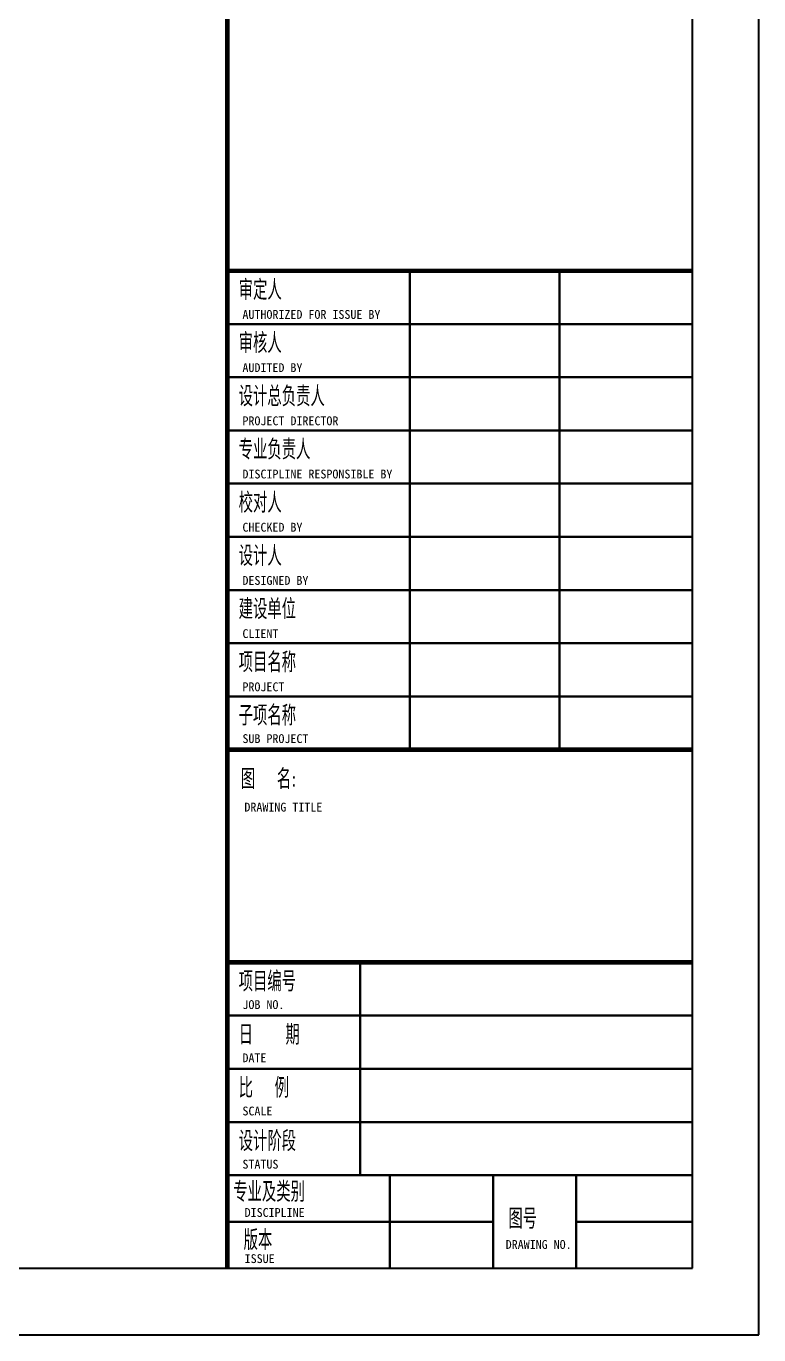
# Model space of a CAD drawing. Extents: x 72956 to 162056, y -6841 to 35159.
# Drawn here: x 151029 to 162056, y -6841 to 12838 of the extents above; entities that cross this region are included whole.
import ezdxf

# ---------------------------------------------------------------- set-up
doc = ezdxf.new("R2010")
doc.units = 0
doc.header["$LTSCALE"] = 1000
doc.header["$MEASUREMENT"] = 0
doc.layers.get('0').update_dxf_attribs({"linetype": 'CONTINUOUS'})
doc.layers.add('yingwen', color=7, linetype='CONTINUOUS')
doc.styles.add('-宋体', font='GBENOR.shx', dxfattribs={"bigfont": 'GBCBIG.shx'})
doc.styles.add('图签栏', font='SimSun.ttf')

# ---------------------------------------------------------------- blocks, each defined once
blk = doc.blocks.new('3333')
for p, q in [((-169843, -257228), (-169843, -215228)), ((-170843, -256228), (-170843, -216228)), ((-256443, -256228), (-170843, -256228)), ((-258943, -257228), (-169843, -257228))]:
    blk.add_line(p, q)
for points, const_width in [([(-177843, -256228), (-177843, -216228)], 70), ([(-177843, -241228), (-170843, -241228)], 70), ([(-175097, -248428), (-175097, -241228)], 35), ([(-172843, -241228), (-172843, -248428)], 35), ([(-177843, -242028), (-170843, -242028)], 35), ([(-177843, -242828), (-170843, -242828)], 35), ([(-177843, -243628), (-170843, -243628)], 35), ([(-177843, -244428), (-170843, -244428)], 35), ([(-177843, -245228), (-170843, -245228)], 35), ([(-177843, -246028), (-170843, -246028)], 35), ([(-177843, -246828), (-170843, -246828)], 35), ([(-177843, -246828), (-170843, -246828)], 35), ([(-177843, -247628), (-170843, -247628)], 35), ([(-177843, -248428), (-170843, -248428)], 70), ([(-177843, -248428), (-170843, -248428)], 35), ([(-177843, -251628), (-170843, -251628)], 70), ([(-175843, -254828), (-175843, -251628)], 35), ([(-177843, -252428), (-170843, -252428)], 35), ([(-177843, -253228), (-170843, -253228)], 35), ([(-177843, -254028), (-170843, -254028)], 35), ([(-177843, -254828), (-170843, -254828)], 35), ([(-177843, -254828), (-170843, -254828)], 35), ([(-175399, -256228), (-175399, -254828)], 35), ([(-173843, -256228), (-173843, -254828)], 35), ([(-172593, -256228), (-172593, -254828)], 35), ([(-177843, -255528), (-173843, -255528)], 35), ([(-172593, -255528), (-170843, -255528)], 35)]:
    blk.add_lwpolyline(points, dxfattribs=dict(const_width=const_width))
at = {"style": '-宋体'}
for s, p in [('审定人', (-177672, -241665)), ('审核人', (-177672, -242465)), ('设计总负责人', (-177672, -243265)), ('专业负责人', (-177672, -244065)), ('校对人', (-177672, -244865)), ('设计人', (-177672, -245665)), ('建设单位', (-177672, -246465)), ('项目名称', (-177672, -247265)), ('子项名称', (-177672, -248065)), ('图  名:', (-177639, -249021)), ('项目编号', (-177672, -252065)), ('日   期', (-177672, -252865)), ('比  例', (-177672, -253665)), ('设计阶段', (-177672, -254465)), ('专业及类别', (-177754, -255228)), ('图号', (-173612, -255633)), ('版本 ', (-177597, -255953))]:
    blk.add_text(s, height=300, dxfattribs=at).set_placement(p)
at = {"layer": 'yingwen', "style": '图签栏'}
for s, height, p in [('AUTHORIZED FOR ISSUE BY ', 132.71, (-177615, -241950)), ('AUDITED BY ', 132.71, (-177615, -242750)), ('PROJECT DIRECTOR ', 132.71, (-177615, -243550)), ('DISCIPLINE RESPONSIBLE BY ', 132.71, (-177615, -244350)), ('CHECKED BY ', 132.71, (-177615, -245150)), ('DESIGNED BY ', 132.71, (-177615, -245950)), ('CLIENT', 132.7, (-177615, -246750)), ('PROJECT', 132.7, (-177615, -247550)), ('SUB PROJECT', 132.71, (-177615, -248329)), ('DRAWING TITLE', 132.71, (-177586, -249359)), ('JOB NO.', 132.7, (-177615, -252329)), ('DATE', 132.7, (-177615, -253129)), ('SCALE', 132.7, (-177615, -253929)), ('STATUS', 132.7, (-177615, -254729)), ('DISCIPLINE', 132.7, (-177582, -255455)), ('DRAWING NO.', 132.71, (-173653, -255936)), ('ISSUE ', 132.7, (-177582, -256149))]:
    blk.add_text(s, height=height, dxfattribs=at).set_placement(p)

msp = doc.modelspace()

# ---------------------------------------------------------------- block references
at = {"layer": 'yingwen'}
msp.add_blockref('3333', (331898.851, 250387.188), dxfattribs=at)

doc.saveas('drawing.dxf')
